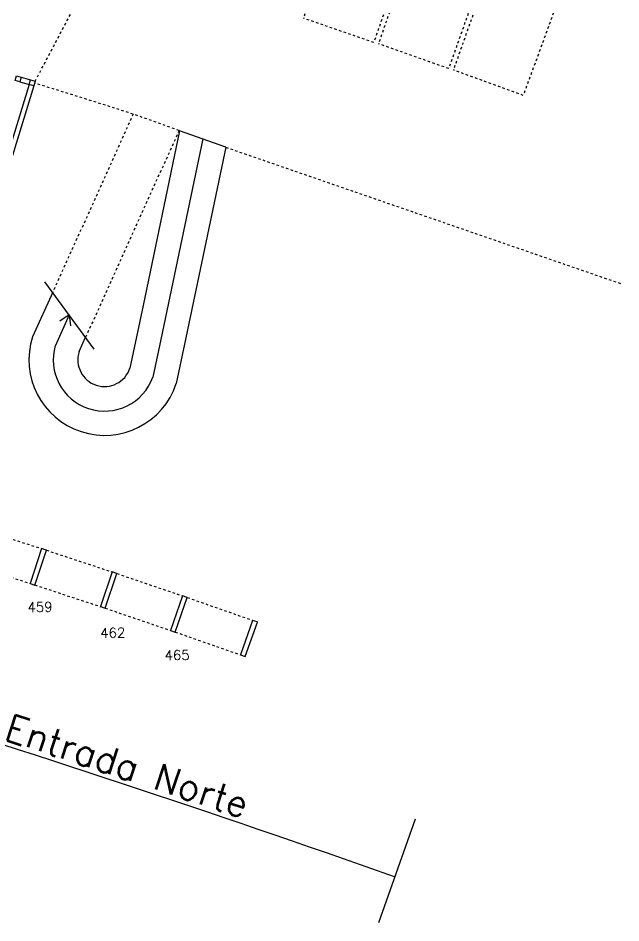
# Model space of a CAD drawing. Extents: x -165 to 137, y 302 to 416.
# Drawn here: x 96.64 to 121.33, y 302 to 339.1 of the extents above; entities that cross this region are included whole.
import ezdxf

# ---------------------------------------------------------------- set-up
doc = ezdxf.new("R2010")
doc.units = 0
doc.header["$LTSCALE"] = 0.02
doc.header["$MEASUREMENT"] = 0
doc.linetypes.add('HIDDEN2', pattern=[0.1875, 0.125, -0.0625])
doc.layers.get('0').update_dxf_attribs({"linetype": 'CONTINUOUS'})
doc.layers.get('DEFPOINTS').update_dxf_attribs({"linetype": 'CONTINUOUS'})
for name, color, linetype in [('ALV', 2, 'CONTINUOUS'), ('AR-EST-CNC', 83, 'CONTINUOUS'), ('AR-REV', 2, 'CONTINUOUS'), ('AR-TXT-CONG', 2, 'CONTINUOUS'), ('ESC', 1, 'CONTINUOUS'), ('ESTR', 3, 'CONTINUOUS'), ('PROJ', 1, 'HIDDEN2'), ('PROJ1', 1, 'HIDDEN2'), ('USO1', 2, 'CONTINUOUS')]:
    doc.layers.add(name, color=color, linetype=linetype)
doc.styles.add('1', font='romans.shx', dxfattribs={"height": 1.1})
doc.styles.add('ROMANS', font='romans', dxfattribs={"height": 0.002})
doc.dimstyles.new('1-600', dxfattribs={"dimtxt": 1.1, "dimasz": 2.5, "dimexe": 2, "dimexo": 4, "dimgap": 0.2, "dimtad": 1, "dimdec": 0, "dimzin": 4, "dimdsep": 46, "dimlunit": 6, "dimtxsty": '1', "dimblk1": 'NONE', "dimblk2": 'NONE', "dimsah": 1, "dimcen": 0, "dimclrd": 2, "dimclre": 2, "dimclrt": 2, "dimadec": 0, "dimazin": 0, "dimtfac": 1, "dimtdec": 0, "dimtmove": 2, "dimatfit": 3, "dimldrblk": 'NONE', "dimfxl": 0, "dimtolj": 1, "dimtzin": 0, "dimarcsym": 0})

# ---------------------------------------------------------------- blocks, each defined once
blk = doc.blocks.new('*D67')
at = {"layer": 'DEFPOINTS', "color": 0, "transparency": 16777216}
for p in [(91.99, 319.123), (91.549, 317.69), (114.735, 311.431), (114.236, 310.023), (104.606, 306.471)]:
    blk.add_point(p, dxfattribs=at)
at = {"layer": 'USO1', "color": 2, "lineweight": -2, "transparency": 16777216}
for p, q in [((90.374, 313.866), (89.004, 309.41)), ((112.899, 306.254), (111.391, 302.002))]:
    blk.add_line(p, q, dxfattribs=at)
blk.add_arc((-73.436, -219.036), 554.849, 70.469, 72.913, dxfattribs=at)
at = {"layer": 'USO1', "color": 2, "transparency": 16777216, "insert": (101.101, 308.436), "char_height": 1.1, "attachment_point": 5, "rotation": 341.691, "style": '1'}
blk.add_mtext('\\A1;Entrada Norte', dxfattribs=at)
blk = doc.blocks.new('_NONE')
at = {"color": 0, "linetype": 'ByBlock'}
blk.add_circle((0, 0), 0.25, dxfattribs=at)

msp = doc.modelspace()

# ---------------------------------------------------------------- linework, layer by layer
at = {"layer": 'ALV'}
for p, q in [((96.76, 336.683), (97.143, 336.569)), ((96.705, 336.491), (97.088, 336.377))]:
    msp.add_line(p, q, dxfattribs=at)
at = {"layer": 'AR-EST-CNC'}
msp.add_lwpolyline([(96.568, 336.741), (96.76, 336.683), (96.703, 336.492), (96.511, 336.549)], close=True, dxfattribs=at)
at = {"layer": 'AR-REV'}
for points in [[(97.276, 336.319), (91.972, 319.014)], [(97.085, 336.378), (94.563, 328.148)]]:
    msp.add_lwpolyline(points, dxfattribs=at)
at = {"layer": 'ESC'}
for p, q in [((103.253, 334.484), (101.754, 327.316)), ((105.142, 333.806), (103.253, 334.484)), ((104.198, 334.145), (102.479, 325.93)), ((105.142, 333.806), (103.451, 325.726)), ((99.756, 325.533), (97.736, 328.289)), ((98.052, 327.858), (97.23, 326.036)), ((101.754, 327.316), (101.215, 324.742)), ((98.727, 326.937), (98.161, 325.684)), ((98.727, 326.937), (98.35, 326.671)), ((98.727, 326.937), (98.777, 326.478)), ((99.135, 325.427), (99.402, 326.016)), ((102.479, 325.93), (102.155, 324.381)), ((103.451, 325.726), (103.115, 324.117))]:
    msp.add_line(p, q, dxfattribs=at)
for radius, start, end in [(3.095, 162.1809, 341.6931), (2.101, 163.5689, 340.3049), (1.094, 162.0232, 341.8507)]:
    msp.add_arc((100.176, 325.089), radius, start, end, dxfattribs=at)
at = {"layer": 'ESTR'}
for points in [[(96.705, 336.491), (96.513, 336.547), (96.568, 336.739), (96.76, 336.683)], [(97.276, 336.319), (97.085, 336.378), (97.143, 336.569), (97.335, 336.511)], [(97.788, 317.285), (97.598, 317.347), (97.133, 315.921), (97.328, 315.857), (97.793, 317.284)], [(100.678, 316.328), (100.488, 316.392), (100.011, 314.97), (100.206, 314.905), (100.683, 316.327)], [(103.559, 315.347), (103.37, 315.412), (102.881, 313.994), (103.075, 313.927), (103.564, 315.345)], [(106.432, 314.341), (106.243, 314.408), (105.742, 312.994), (105.936, 312.925), (106.437, 314.339)]]:
    msp.add_lwpolyline(points, close=True, dxfattribs=at)
at = {"layer": 'PROJ'}
for p, q in [((109.592, 342.876), (108.32, 339.084)), ((112.51, 341.883), (111.205, 338.102)), ((112.699, 341.818), (111.394, 338.036)), ((115.609, 340.8), (114.272, 337.03)), ((115.797, 340.733), (114.46, 336.963)), ((97.335, 336.511), (99.347, 340.34)), ((118.698, 339.69), (117.329, 335.932)), ((111.205, 338.102), (108.322, 339.097)), ((114.272, 337.03), (111.397, 338.049)), ((117.329, 335.932), (114.463, 336.976)), ((94.896, 318.216), (97.603, 317.346)), ((97.793, 317.284), (100.493, 316.39)), ((94.437, 316.788), (97.144, 315.918)), ((100.683, 316.327), (103.375, 315.41)), ((97.322, 315.859), (100.022, 314.966)), ((103.564, 315.345), (106.249, 314.406)), ((100.2, 314.907), (102.892, 313.99)), ((103.069, 313.929), (105.753, 312.99))]:
    msp.add_line(p, q, dxfattribs=at)
at = {"layer": 'PROJ1'}
for p, q in [((101.353, 335.165), (98.052, 327.858)), ((103.23, 334.492), (101.353, 335.165)), ((103.23, 334.492), (99.402, 326.016)), ((105.142, 333.806), (121.326, 328.214))]:
    msp.add_line(p, q, dxfattribs=at)
msp.add_arc((-12.516, -20.505), 373.453, 72.24731, 72.89724, dxfattribs=at)

# ---------------------------------------------------------------- texts
at = {"layer": 'AR-TXT-CONG', "style": 'ROMANS'}
for s, p in [('459', (97.023, 314.744)), ('462', (100.001, 313.687)), ('465', (102.637, 312.772))]:
    msp.add_text(s, height=0.4, rotation=1.1119, dxfattribs=at).set_placement(p)

# ---------------------------------------------------------------- dimensions: what is measured, and where the dimension line sits
at = {"layer": 'USO1'}
dim = msp.add_angular_dim_2l(base=(104.606, 306.471), line1=((91.549, 317.69), (91.99, 319.123)), line2=((114.236, 310.023), (114.735, 311.431)), text='Entrada Norte', dimstyle='1-600', override={"dimazin": 1}, dxfattribs=at)
dim.commit()
dim.dimension.update_dxf_attribs({"geometry": '*D67', "text_midpoint": (101.101, 308.436)})

doc.saveas('drawing.dxf')
